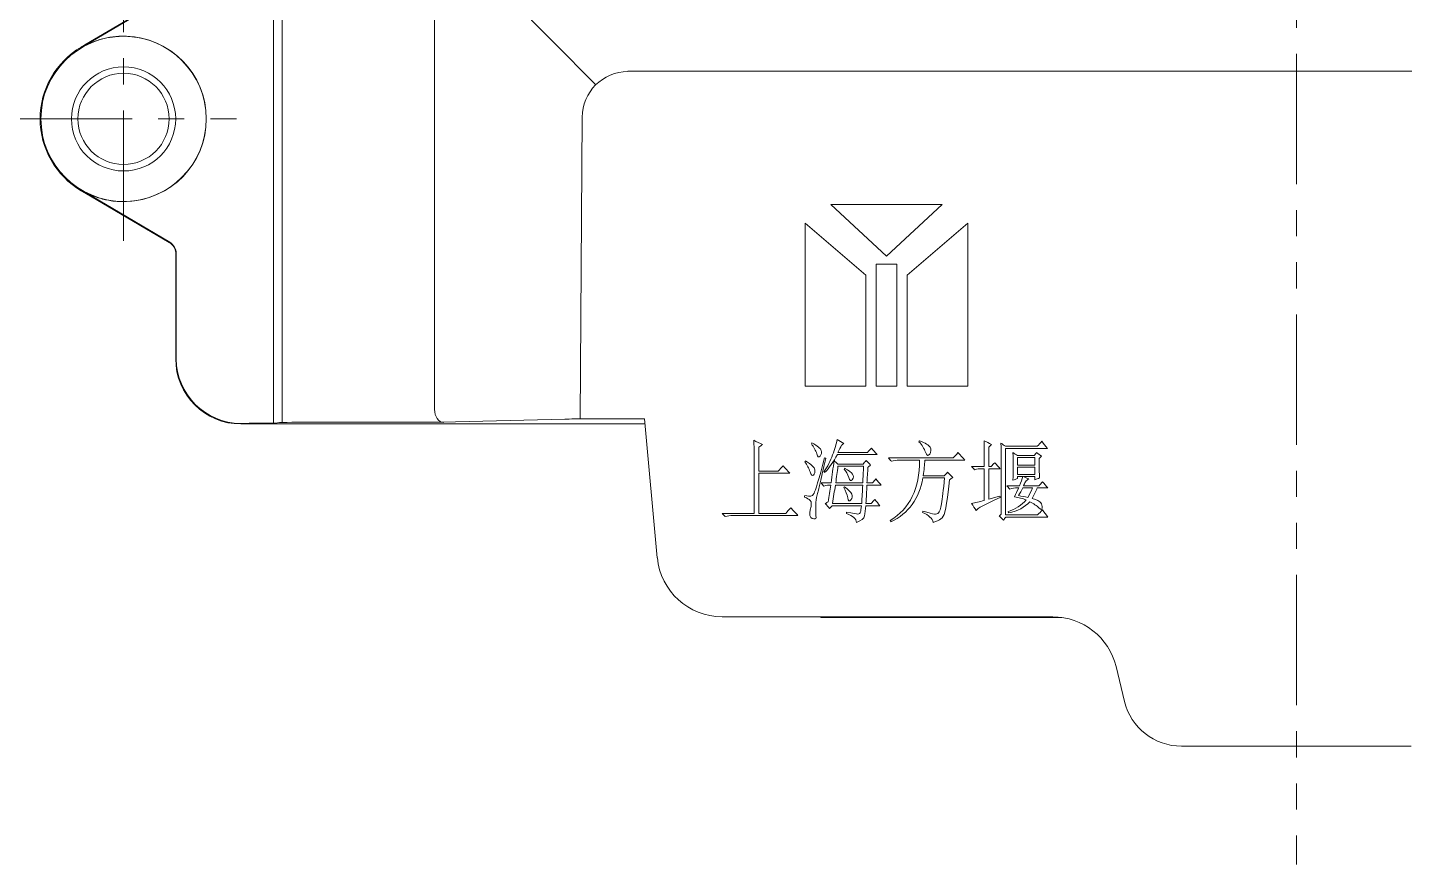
# Model space of a CAD drawing. Extents: x 2195 to 3022, y 1317 to 1901.
# Drawn here: x 2323.7 to 2429.4, y 1523.9 to 1588.1 of the extents above; entities that cross this region are included whole.
import ezdxf

# ---------------------------------------------------------------- set-up
doc = ezdxf.new("R2010")
doc.units = 0
doc.linetypes.add('PHANTOM', pattern=[20, 10, -2, 2, -2, 2, -2])
doc.layers.get('0').update_dxf_attribs({"lineweight": 13})
doc.layers.add('1', color=7, linetype='Continuous', true_color=0xffffff)
doc.layers.add('171', color=7, linetype='Continuous', true_color=0xffffff)

msp = doc.modelspace()

# ---------------------------------------------------------------- linework, layer by layer
for centre, radius, start, end in [((2369.84, 1581.19), 3.54, 90.4143, 179.6616), ((2334.09, 1570.72), 1.07, 2.4706, 57.0185)]:
    msp.add_arc(centre, radius, start, end)
at = {"layer": '1', "linetype": 'Continuous', "lineweight": 13}
for p, q in [((2342.61, 1557.67), (2342.61, 1661.37)), ((2343.28, 1557.78), (2343.28, 1661.37)), ((2356.32, 1594.84), (2367.34, 1583.7)), ((2369.82, 1584.74), (2472.41, 1584.74)), ((2324.71, 1581.09), (2324.77, 1581.09)), ((2366.3, 1581.21), (2366.16, 1558.06)), ((2334.67, 1571.62), (2328.16, 1575.46)), ((2335.16, 1562.67), (2335.16, 1570.76)), ((2336.58, 1559.13), (2336.61, 1559.16)), ((2340.11, 1557.72), (2340.74, 1557.72)), ((2342.74, 1557.73), (2343.08, 1557.78)), ((2346.07, 1557.8), (2355.59, 1557.8)), ((2355.54, 1557.81), (2364.97, 1558.04)), ((2371.09, 1558.07), (2369.68, 1558.07))]:
    msp.add_line(p, q, dxfattribs=at)
at = {"layer": '1', "linetype": 'Continuous', "lineweight": 18}
for p, q in [((2354.98, 1558.8), (2354.98, 1591.49)), ((2334.66, 1590.56), (2327.88, 1586.57)), ((2334.62, 1590.58), (2328.15, 1586.77)), ((2328.15, 1575.41), (2334.62, 1571.59)), ((2385.38, 1574.52), (2389.66, 1570.54)), ((2393.93, 1574.52), (2385.38, 1574.52)), ((2389.66, 1570.54), (2393.93, 1574.52)), ((2388.07, 1569.1), (2383.41, 1573.08)), ((2383.41, 1573.08), (2383.41, 1560.58)), ((2395.91, 1573.08), (2391.25, 1569.1)), ((2395.91, 1560.58), (2395.91, 1573.08)), ((2335.11, 1562.67), (2335.11, 1570.83)), ((2388.07, 1560.58), (2388.07, 1569.1)), ((2388.87, 1569.95), (2388.87, 1560.58)), ((2390.45, 1569.95), (2388.87, 1569.95)), ((2390.45, 1560.58), (2390.45, 1569.95)), ((2391.25, 1569.1), (2391.25, 1560.58)), ((2383.41, 1560.58), (2388.07, 1560.58)), ((2388.87, 1560.58), (2390.45, 1560.58)), ((2391.25, 1560.58), (2395.91, 1560.58)), ((2340.11, 1557.67), (2371.11, 1557.67)), ((2372.07, 1547.4), (2371.08, 1558.06)), ((2377.05, 1542.87), (2402.41, 1542.87)), ((2384.61, 1542.82), (2384.61, 1542.87)), ((2387.56, 1542.82), (2384.61, 1542.82)), ((2387.55, 1542.87), (2387.56, 1542.82)), ((2392.06, 1542.82), (2387.56, 1542.82)), ((2403.12, 1542.82), (2392.06, 1542.82)), ((2407.27, 1539.05), (2407.92, 1536.38)), ((2412.29, 1532.94), (2429.93, 1532.94))]:
    msp.add_line(p, q, dxfattribs=at)
for radius in [6.34, 4, 3.5]:
    msp.add_circle((2331.11, 1581.09), radius, dxfattribs=at)
for centre, radius, start, end in [((2331.11, 1581.09), 6.35, 271.9264, 88.0735), ((2331.11, 1581.09), 6.4, 120.5107, 239.4892), ((2340.11, 1562.67), 5, 180, 270), ((2377.05, 1547.87), 5, 185.3498, 270), ((2402.41, 1537.87), 5, 13.6678, 90), ((2412.29, 1537.44), 4.5, 193.6678, 270)]:
    msp.add_arc(centre, radius, start, end, dxfattribs=at)
at = {"layer": '1', "linetype": 'Continuous', "lineweight": 13}
msp.add_arc((2340.11, 1562.67), 4.95, 180, 270, dxfattribs=at)
at = {"layer": '1', "linetype": 'Continuous', "lineweight": 18}
for centre, major_axis, ratio, start_param, end_param in [((2334.12, 1570.73), (-0.868, -0.496), 0.999949, 2.715919, 3.660712), ((2355.68, 1558.79), (0.012, -1), 0.703573, 4.700943, 6.265903)]:
    msp.add_ellipse(centre, major_axis=major_axis, ratio=ratio, start_param=start_param, end_param=end_param, dxfattribs=at)
at = {"layer": '1', "linetype": 'Continuous', "lineweight": 13}
for centre, major_axis, ratio, start_param, end_param in [((2340.75, 1557.74), (-2, 0), 0.008727, 1.568252, 3.072838), ((2346.07, 1557.78), (-3, 0), 0.008727, 4.712389, 6.209603), ((2369.68, 1558.03), (-5, 0), 0.008729, 4.711065, 5.93619)]:
    msp.add_ellipse(centre, major_axis=major_axis, ratio=ratio, start_param=start_param, end_param=end_param, dxfattribs=at)
at = {"layer": '1', "linetype": 'Continuous', "lineweight": 18}
for points, knots in [([(2331.33, 1587.43), (2331.25, 1587.44), (2331.17, 1587.44), (2331.01, 1587.44), (2330.93, 1587.44), (2330.7, 1587.43), (2330.55, 1587.42), (2330.32, 1587.39), (2330.24, 1587.38), (2330.09, 1587.36), (2330.02, 1587.35), (2329.79, 1587.3), (2329.65, 1587.27), (2329.36, 1587.2), (2329.22, 1587.15), (2328.94, 1587.06), (2328.8, 1587.01), (2328.53, 1586.9), (2328.4, 1586.84), (2328.2, 1586.74), (2328.14, 1586.71), (2328.04, 1586.66), (2327.99, 1586.63), (2327.95, 1586.6), (2327.92, 1586.58), (2327.9, 1586.58), (2327.88, 1586.57)], [0, 0, 0, 0, 0.0625, 0.0625, 0.125, 0.125, 0.25, 0.25, 0.3125, 0.3125, 0.375, 0.375, 0.5, 0.5, 0.625, 0.625, 0.75, 0.75, 0.875, 0.875, 0.9375, 0.9375, 0.96875, 0.984375, 0.984375, 1, 1, 1, 1]), ([(2327.86, 1586.6), (2327.87, 1586.61), (2327.89, 1586.61), (2327.9, 1586.62), (2327.91, 1586.63), (2327.92, 1586.63), (2327.92, 1586.64), (2327.94, 1586.64), (2327.95, 1586.65), (2327.96, 1586.66), (2327.97, 1586.66), (2327.99, 1586.68), (2328.01, 1586.68), (2328.03, 1586.7), (2328.04, 1586.7), (2328.06, 1586.72), (2328.07, 1586.72), (2328.09, 1586.73), (2328.1, 1586.74), (2328.12, 1586.75), (2328.14, 1586.76), (2328.15, 1586.77)], [0, 0, 0, 0, 0.0625, 0.0625, 0.09375, 0.09375, 0.125, 0.125, 0.1875, 0.1875, 0.25, 0.25, 0.375, 0.375, 0.5, 0.5, 0.625, 0.625, 0.75, 0.75, 1, 1, 1, 1]), ([(2328.15, 1575.41), (2328.14, 1575.42), (2328.12, 1575.42), (2328.1, 1575.44), (2328.09, 1575.44), (2328.07, 1575.45), (2328.06, 1575.46), (2328.04, 1575.47), (2328.03, 1575.48), (2328.01, 1575.49), (2327.99, 1575.5), (2327.97, 1575.51), (2327.96, 1575.52), (2327.95, 1575.53), (2327.94, 1575.53), (2327.92, 1575.54), (2327.92, 1575.54), (2327.91, 1575.55), (2327.9, 1575.55), (2327.89, 1575.56), (2327.89, 1575.56), (2327.87, 1575.57), (2327.87, 1575.57), (2327.86, 1575.57)], [0, 0, 0, 0, 0.25, 0.25, 0.375, 0.375, 0.5, 0.5, 0.625, 0.625, 0.75, 0.75, 0.8125, 0.8125, 0.875, 0.875, 0.90625, 0.90625, 0.9375, 0.9375, 0.96875, 0.96875, 1, 1, 1, 1]), ([(2331.33, 1574.74), (2331.25, 1574.74), (2331.17, 1574.74), (2331.01, 1574.74), (2330.93, 1574.74), (2330.7, 1574.75), (2330.55, 1574.76), (2330.32, 1574.78), (2330.24, 1574.79), (2330.09, 1574.82), (2330.02, 1574.83), (2329.79, 1574.87), (2329.65, 1574.9), (2329.36, 1574.98), (2329.22, 1575.02), (2328.94, 1575.11), (2328.8, 1575.16), (2328.53, 1575.27), (2328.4, 1575.34), (2328.2, 1575.43), (2328.14, 1575.47), (2328.04, 1575.52), (2327.99, 1575.54), (2327.95, 1575.57), (2327.92, 1575.59), (2327.9, 1575.6), (2327.88, 1575.61)], [0, 0, 0, 0, 0.0625, 0.0625, 0.125, 0.125, 0.25, 0.25, 0.3125, 0.3125, 0.375, 0.375, 0.5, 0.5, 0.625, 0.625, 0.75, 0.75, 0.875, 0.875, 0.9375, 0.9375, 0.96875, 0.984375, 0.984375, 1, 1, 1, 1]), ([(2384.56, 1555.21), (2384.46, 1555.07), (2384.38, 1555.13), (2384.23, 1555.64), (2384.09, 1555.89), (2383.89, 1556.15)], [0, 0, 0, 0, 0.5, 0.5, 1, 1, 1, 1]), ([(2399.36, 1553.37), (2399.37, 1553.71), (2399.38, 1554.05), (2399.38, 1554.73), (2399.37, 1555.09), (2399.36, 1555.47)], [0, 0, 0, 0, 0.5, 0.5, 1, 1, 1, 1]), ([(2383.44, 1554.84), (2383.89, 1554.57), (2384.13, 1554.34), (2384.18, 1553.98), (2384.14, 1553.84), (2384.05, 1553.75)], [0, 0, 0, 0, 0.5, 0.5, 1, 1, 1, 1]), ([(2392.2, 1554.89), (2391.67, 1554.89), (2391.15, 1554.89), (2390.41, 1554.89), (2390.21, 1554.87), (2390.03, 1554.81)], [0, 0, 0, 0, 0.707741, 0.707741, 1, 1, 1, 1]), ([(2401.38, 1555.03), (2401.38, 1554.72), (2401.38, 1554.41), (2401.38, 1553.94), (2401.39, 1553.75), (2401.4, 1553.53)], [0, 0, 0, 0, 0.654054, 0.654054, 1, 1, 1, 1]), ([(2387.06, 1553.82), (2387.14, 1553.68), (2387.13, 1553.54), (2386.93, 1553.25), (2386.84, 1553.3), (2386.76, 1553.56)], [0, 0, 0, 0, 0.5, 0.5, 1, 1, 1, 1]), ([(2392.45, 1550.99), (2392.9, 1550.85), (2393.19, 1550.77), (2393.47, 1550.75), (2393.58, 1550.78), (2393.73, 1550.93), (2393.8, 1551.16), (2393.94, 1551.94), (2394.02, 1552.6), (2394.12, 1553.53)], [0, 0, 0, 0, 0.25, 0.25, 0.5, 0.5, 0.75, 0.75, 1, 1, 1, 1]), ([(2397.16, 1554.24), (2397.11, 1554.24), (2397.06, 1554.24), (2396.8, 1554.24), (2396.6, 1554.21), (2396.41, 1554.16)], [0, 0, 0, 0, 0.187408, 0.187408, 1, 1, 1, 1]), ([(2383.39, 1552.17), (2383.62, 1552.13), (2383.78, 1552.12), (2383.93, 1552.13), (2384.01, 1552.22), (2384.1, 1552.37)], [0, 0, 0, 0, 0.5, 0.5, 1, 1, 1, 1]), ([(2386.43, 1552.85), (2386.73, 1552.63), (2386.92, 1552.44), (2387.05, 1552.13), (2387.03, 1551.98), (2386.92, 1551.84)], [0, 0, 0, 0, 0.5, 0.5, 1, 1, 1, 1]), ([(2399.81, 1552.77), (2399.77, 1552.77), (2399.74, 1552.77), (2399.49, 1552.77), (2399.29, 1552.74), (2399.11, 1552.68)], [0, 0, 0, 0, 0.134796, 0.134796, 1, 1, 1, 1]), ([(2383.96, 1550.42), (2383.76, 1550.49), (2383.71, 1550.72), (2383.91, 1551.46), (2383.91, 1551.7), (2383.71, 1551.9), (2383.57, 1551.98), (2383.37, 1552.06)], [0, 0, 0, 0, 0.332622, 0.332622, 0.666311, 0.666311, 1, 1, 1, 1]), ([(2384.29, 1552.02), (2384.24, 1551.79), (2384.22, 1551.51), (2384.23, 1550.86), (2384.24, 1550.63), (2384.26, 1550.37), (2384.16, 1550.35), (2383.96, 1550.42)], [0, 0, 0, 0, 0.332219, 0.332219, 0.664439, 0.664439, 1, 1, 1, 1]), ([(2400.83, 1551.95), (2401.2, 1551.84), (2401.42, 1551.73), (2401.57, 1551.51), (2401.6, 1551.38), (2401.58, 1551.07), (2401.5, 1551.08), (2401.18, 1551.4), (2400.95, 1551.56), (2400.66, 1551.7)], [0, 0, 0, 0, 0.25, 0.25, 0.5, 0.5, 0.75, 0.75, 1, 1, 1, 1]), ([(2382.86, 1550.64), (2381.2, 1550.64), (2379.54, 1550.64), (2377.66, 1550.64), (2377.46, 1550.61), (2377.28, 1550.56)], [0, 0, 0, 0, 0.884879, 0.884879, 1, 1, 1, 1])]:
    msp.add_open_spline(points, degree=3, knots=knots, dxfattribs=at)
for points in [[(2379.5, 1555.39), (2379.5, 1555.71), (2379.49, 1556.06), (2379.47, 1556.42)], [(2379.47, 1556.42), (2379.7, 1556.31), (2379.92, 1556.2), (2380.15, 1556.1)], [(2385.52, 1555.3), (2385.7, 1555.76), (2385.81, 1556.15), (2385.86, 1556.48)], [(2385.86, 1556.48), (2386.03, 1556.38), (2386.21, 1556.28), (2386.38, 1556.18)], [(2379.5, 1550.8), (2379.5, 1552.33), (2379.5, 1553.86), (2379.5, 1555.39)], [(2380.15, 1556.1), (2380.05, 1556.02), (2379.96, 1555.95), (2379.87, 1555.88)], [(2379.87, 1555.88), (2379.87, 1555.27), (2379.87, 1554.66), (2379.87, 1554.05)], [(2383.89, 1556.15), (2383.91, 1556.18), (2383.92, 1556.2), (2383.94, 1556.23)], [(2383.94, 1556.23), (2384.37, 1555.98), (2384.61, 1555.78), (2384.65, 1555.63)], [(2384.65, 1555.63), (2384.69, 1555.49), (2384.66, 1555.34), (2384.56, 1555.21)], [(2386.21, 1556.04), (2386.13, 1555.88), (2386.03, 1555.7), (2385.93, 1555.49)], [(2385.93, 1555.49), (2386.69, 1555.49), (2387.45, 1555.49), (2388.2, 1555.49)], [(2386.38, 1556.18), (2386.33, 1556.13), (2386.27, 1556.09), (2386.21, 1556.04)], [(2388.2, 1555.49), (2388.3, 1555.6), (2388.4, 1555.71), (2388.5, 1555.82)], [(2388.5, 1555.82), (2388.65, 1555.66), (2388.79, 1555.49), (2388.93, 1555.33)], [(2392.15, 1556.31), (2392.16, 1556.34), (2392.18, 1556.37), (2392.2, 1556.39)], [(2392.65, 1555.51), (2392.55, 1555.79), (2392.38, 1556.06), (2392.15, 1556.31)], [(2392.2, 1556.39), (2392.63, 1556.21), (2392.9, 1556.04), (2393, 1555.88)], [(2392.97, 1555.36), (2392.85, 1555.18), (2392.75, 1555.23), (2392.65, 1555.51)], [(2393, 1555.88), (2393.1, 1555.71), (2393.09, 1555.54), (2392.97, 1555.36)], [(2394.77, 1555.06), (2394.89, 1555.19), (2395.02, 1555.33), (2395.14, 1555.47)], [(2395.14, 1555.47), (2395.32, 1555.28), (2395.49, 1555.09), (2395.67, 1554.89)], [(2397.16, 1555.52), (2397.16, 1555.74), (2397.16, 1556.03), (2397.14, 1556.39)], [(2397.14, 1556.39), (2397.33, 1556.3), (2397.52, 1556.2), (2397.71, 1556.1)], [(2397.16, 1554.4), (2397.16, 1554.78), (2397.16, 1555.15), (2397.16, 1555.52)], [(2397.71, 1556.1), (2397.65, 1556.03), (2397.58, 1555.97), (2397.51, 1555.9)], [(2397.51, 1555.9), (2397.51, 1555.4), (2397.51, 1554.9), (2397.51, 1554.4)], [(2398.44, 1556.2), (2398.55, 1556.12), (2398.67, 1556.04), (2398.78, 1555.96)], [(2398.46, 1555.14), (2398.46, 1555.47), (2398.45, 1555.82), (2398.44, 1556.2)], [(2398.78, 1555.96), (2399.6, 1555.96), (2400.41, 1555.96), (2401.23, 1555.96)], [(2398.78, 1555.8), (2398.78, 1554.09), (2398.78, 1552.39), (2398.78, 1550.69)], [(2402, 1555.8), (2400.93, 1555.8), (2399.86, 1555.8), (2398.78, 1555.8)], [(2399.36, 1555.47), (2399.47, 1555.39), (2399.59, 1555.32), (2399.71, 1555.25)], [(2401, 1555.25), (2401.06, 1555.33), (2401.12, 1555.41), (2401.18, 1555.49)], [(2401.18, 1555.49), (2401.3, 1555.39), (2401.43, 1555.29), (2401.55, 1555.2)], [(2401.23, 1555.96), (2401.35, 1556.09), (2401.46, 1556.21), (2401.58, 1556.34)], [(2401.58, 1556.34), (2401.72, 1556.16), (2401.86, 1555.98), (2402, 1555.8)], [(2381.34, 1554.05), (2381.47, 1554.19), (2381.59, 1554.32), (2381.72, 1554.46)], [(2381.72, 1554.46), (2381.89, 1554.27), (2382.07, 1554.08), (2382.24, 1553.89)], [(2383.39, 1554.76), (2383.41, 1554.78), (2383.42, 1554.81), (2383.44, 1554.84)], [(2383.79, 1554.01), (2383.71, 1554.27), (2383.57, 1554.52), (2383.39, 1554.76)], [(2384.1, 1552.37), (2384.19, 1552.53), (2384.46, 1553.42), (2384.91, 1555.06)], [(2385.01, 1555.03), (2384.58, 1553.25), (2384.34, 1552.24), (2384.29, 1552.02)], [(2384.86, 1553.99), (2385.13, 1554.41), (2385.35, 1554.85), (2385.52, 1555.3)], [(2385.89, 1555.33), (2385.59, 1554.77), (2385.26, 1554.3), (2384.91, 1553.94)], [(2384.91, 1555.06), (2384.95, 1555.05), (2384.98, 1555.04), (2385.01, 1555.03)], [(2385.41, 1553.15), (2385.49, 1553.72), (2385.56, 1554.29), (2385.63, 1554.87)], [(2385.63, 1554.87), (2385.73, 1554.78), (2385.83, 1554.69), (2385.93, 1554.59)], [(2385.93, 1554.43), (2385.88, 1554), (2385.82, 1553.58), (2385.76, 1553.15)], [(2388.93, 1555.33), (2387.91, 1555.33), (2386.9, 1555.33), (2385.89, 1555.33)], [(2385.93, 1554.59), (2386.57, 1554.59), (2387.22, 1554.59), (2387.86, 1554.59)], [(2387.9, 1554.43), (2387.25, 1554.43), (2386.59, 1554.43), (2385.93, 1554.43)], [(2386.41, 1554.21), (2386.42, 1554.24), (2386.43, 1554.27), (2386.43, 1554.29)], [(2386.43, 1554.29), (2386.77, 1554.11), (2386.97, 1553.95), (2387.06, 1553.82)], [(2387.83, 1553.15), (2387.85, 1553.58), (2387.88, 1554), (2387.9, 1554.43)], [(2387.86, 1554.59), (2387.94, 1554.69), (2388.02, 1554.78), (2388.1, 1554.87)], [(2388.1, 1554.87), (2388.21, 1554.75), (2388.32, 1554.63), (2388.43, 1554.51)], [(2388.23, 1554.35), (2388.21, 1553.95), (2388.18, 1553.55), (2388.16, 1553.15)], [(2388.43, 1554.51), (2388.36, 1554.46), (2388.3, 1554.4), (2388.23, 1554.35)], [(2390.03, 1554.81), (2389.95, 1554.89), (2389.88, 1554.98), (2389.8, 1555.06)], [(2389.8, 1555.06), (2391.46, 1555.06), (2393.11, 1555.06), (2394.77, 1555.06)], [(2389.95, 1550.26), (2391.45, 1551.18), (2392.2, 1552.73), (2392.2, 1554.89)], [(2392.6, 1554.89), (2392.58, 1554.55), (2392.54, 1554.15), (2392.47, 1553.69)], [(2395.67, 1554.89), (2394.64, 1554.89), (2393.62, 1554.89), (2392.6, 1554.89)], [(2396.41, 1554.16), (2396.34, 1554.24), (2396.27, 1554.32), (2396.19, 1554.4)], [(2396.19, 1554.4), (2396.51, 1554.4), (2396.84, 1554.4), (2397.16, 1554.4)], [(2397.51, 1554.4), (2397.57, 1554.4), (2397.63, 1554.4), (2397.69, 1554.4)], [(2397.69, 1554.4), (2397.78, 1554.5), (2397.87, 1554.6), (2397.96, 1554.7)], [(2397.96, 1554.7), (2398.1, 1554.55), (2398.24, 1554.39), (2398.39, 1554.24)], [(2398.46, 1550.75), (2398.46, 1552.21), (2398.46, 1553.68), (2398.46, 1555.14)], [(2399.71, 1555.25), (2400.14, 1555.25), (2400.57, 1555.25), (2401, 1555.25)], [(2401.05, 1555.09), (2400.6, 1555.09), (2400.16, 1555.09), (2399.71, 1555.09)], [(2399.71, 1555.09), (2399.71, 1554.89), (2399.71, 1554.7), (2399.71, 1554.51)], [(2399.71, 1554.51), (2400.16, 1554.51), (2400.6, 1554.51), (2401.05, 1554.51)], [(2401.05, 1554.35), (2400.6, 1554.35), (2400.16, 1554.35), (2399.71, 1554.35)], [(2399.71, 1554.35), (2399.71, 1554.17), (2399.71, 1553.99), (2399.71, 1553.8)], [(2401.05, 1554.51), (2401.05, 1554.7), (2401.05, 1554.89), (2401.05, 1555.09)], [(2401.05, 1553.8), (2401.05, 1553.99), (2401.05, 1554.17), (2401.05, 1554.35)], [(2401.55, 1555.2), (2401.5, 1555.14), (2401.44, 1555.09), (2401.38, 1555.03)], [(2379.87, 1554.05), (2380.36, 1554.05), (2380.85, 1554.05), (2381.34, 1554.05)], [(2382.24, 1553.89), (2381.45, 1553.89), (2380.66, 1553.89), (2379.87, 1553.89)], [(2379.87, 1553.89), (2379.87, 1552.86), (2379.87, 1551.83), (2379.87, 1550.8)], [(2384.05, 1553.75), (2383.96, 1553.66), (2383.87, 1553.74), (2383.79, 1554.01)], [(2384.91, 1553.94), (2384.9, 1553.96), (2384.88, 1553.98), (2384.86, 1553.99)], [(2386.76, 1553.56), (2386.67, 1553.81), (2386.56, 1554.03), (2386.41, 1554.21)], [(2388.58, 1553.15), (2388.67, 1553.25), (2388.76, 1553.35), (2388.85, 1553.45)], [(2388.85, 1553.45), (2388.99, 1553.29), (2389.12, 1553.14), (2389.25, 1552.98)], [(2392.45, 1553.53), (2392.16, 1551.95), (2391.35, 1550.82), (2390, 1550.15)], [(2394.12, 1553.53), (2393.56, 1553.53), (2393, 1553.53), (2392.45, 1553.53)], [(2392.47, 1553.69), (2393.01, 1553.69), (2393.55, 1553.69), (2394.09, 1553.69)], [(2394.09, 1553.69), (2394.18, 1553.78), (2394.26, 1553.88), (2394.34, 1553.97)], [(2394.49, 1553.39), (2394.33, 1551.99), (2394.21, 1551.17), (2394.14, 1550.91)], [(2394.34, 1553.97), (2394.48, 1553.83), (2394.61, 1553.69), (2394.74, 1553.56)], [(2394.74, 1553.56), (2394.66, 1553.5), (2394.58, 1553.45), (2394.49, 1553.39)], [(2397.16, 1551.81), (2397.16, 1552.62), (2397.16, 1553.43), (2397.16, 1554.24)], [(2398.39, 1554.24), (2398.09, 1554.24), (2397.8, 1554.24), (2397.51, 1554.24)], [(2397.51, 1554.24), (2397.51, 1553.46), (2397.51, 1552.68), (2397.51, 1551.89)], [(2399.71, 1553.48), (2399.59, 1553.44), (2399.47, 1553.4), (2399.36, 1553.37)], [(2399.71, 1553.8), (2400.16, 1553.8), (2400.6, 1553.8), (2401.05, 1553.8)], [(2399.71, 1553.64), (2399.71, 1553.59), (2399.71, 1553.53), (2399.71, 1553.48)], [(2400.11, 1553.64), (2399.97, 1553.64), (2399.84, 1553.64), (2399.71, 1553.64)], [(2399.86, 1552.93), (2399.97, 1553.2), (2400.06, 1553.44), (2400.11, 1553.64)], [(2401.05, 1553.64), (2400.76, 1553.64), (2400.47, 1553.64), (2400.18, 1553.64)], [(2400.18, 1553.64), (2400.31, 1553.58), (2400.45, 1553.51), (2400.58, 1553.45)], [(2400.33, 1553.24), (2400.26, 1553.14), (2400.21, 1553.04), (2400.18, 1552.93)], [(2400.58, 1553.45), (2400.48, 1553.41), (2400.4, 1553.34), (2400.33, 1553.24)], [(2401.05, 1553.39), (2401.05, 1553.48), (2401.05, 1553.56), (2401.05, 1553.64)], [(2401.4, 1553.53), (2401.29, 1553.48), (2401.17, 1553.44), (2401.05, 1553.39)], [(2401.35, 1552.93), (2401.44, 1553.03), (2401.54, 1553.13), (2401.63, 1553.23)], [(2401.63, 1553.23), (2401.77, 1553.08), (2401.91, 1552.92), (2402.05, 1552.77)], [(2384.86, 1552.9), (2384.79, 1552.98), (2384.71, 1553.07), (2384.64, 1553.15)], [(2384.64, 1553.15), (2384.9, 1553.15), (2385.15, 1553.15), (2385.41, 1553.15)], [(2385.39, 1552.98), (2385.22, 1552.98), (2385.04, 1552.96), (2384.86, 1552.9)], [(2385.19, 1551.7), (2385.25, 1552.13), (2385.32, 1552.56), (2385.39, 1552.98)], [(2385.74, 1552.98), (2385.66, 1552.51), (2385.59, 1552.04), (2385.51, 1551.57)], [(2387.83, 1552.98), (2387.13, 1552.98), (2386.43, 1552.98), (2385.74, 1552.98)], [(2385.76, 1553.15), (2386.45, 1553.15), (2387.14, 1553.15), (2387.83, 1553.15)], [(2386.38, 1552.79), (2386.4, 1552.81), (2386.42, 1552.83), (2386.43, 1552.85)], [(2386.68, 1552), (2386.63, 1552.26), (2386.53, 1552.52), (2386.38, 1552.79)], [(2387.76, 1551.57), (2387.78, 1552.04), (2387.81, 1552.51), (2387.83, 1552.98)], [(2388.16, 1552.98), (2388.13, 1552.51), (2388.11, 1552.04), (2388.08, 1551.57)], [(2388.16, 1553.15), (2388.3, 1553.15), (2388.44, 1553.15), (2388.58, 1553.15)], [(2389.25, 1552.98), (2388.89, 1552.98), (2388.52, 1552.98), (2388.16, 1552.98)], [(2399.11, 1552.68), (2399.03, 1552.77), (2398.96, 1552.85), (2398.88, 1552.93)], [(2398.88, 1552.93), (2399.21, 1552.93), (2399.53, 1552.93), (2399.86, 1552.93)], [(2399.48, 1552.08), (2399.58, 1552.3), (2399.69, 1552.53), (2399.81, 1552.77)], [(2400.13, 1552.77), (2400.01, 1552.57), (2399.9, 1552.37), (2399.78, 1552.17)], [(2400.86, 1552.77), (2400.61, 1552.77), (2400.37, 1552.77), (2400.13, 1552.77)], [(2400.18, 1552.93), (2400.57, 1552.93), (2400.96, 1552.93), (2401.35, 1552.93)], [(2400.51, 1552.03), (2400.64, 1552.25), (2400.75, 1552.49), (2400.86, 1552.77)], [(2401.23, 1552.77), (2401.11, 1552.49), (2400.98, 1552.22), (2400.83, 1551.95)], [(2402.05, 1552.77), (2401.78, 1552.77), (2401.5, 1552.77), (2401.23, 1552.77)], [(2381.92, 1550.8), (2382.05, 1550.95), (2382.18, 1551.09), (2382.32, 1551.24)], [(2382.32, 1551.24), (2382.5, 1551.04), (2382.68, 1550.84), (2382.86, 1550.64)], [(2383.37, 1552.06), (2383.37, 1552.09), (2383.38, 1552.13), (2383.39, 1552.17)], [(2384.96, 1551.57), (2385.04, 1551.61), (2385.11, 1551.66), (2385.19, 1551.7)], [(2385.29, 1551.18), (2385.18, 1551.31), (2385.07, 1551.44), (2384.96, 1551.57)], [(2385.49, 1551.4), (2385.42, 1551.33), (2385.35, 1551.26), (2385.29, 1551.18)], [(2387.73, 1551.4), (2386.98, 1551.4), (2386.23, 1551.4), (2385.49, 1551.4)], [(2385.51, 1551.57), (2386.26, 1551.57), (2387.01, 1551.57), (2387.76, 1551.57)], [(2386.92, 1551.84), (2386.81, 1551.69), (2386.73, 1551.75), (2386.68, 1552)], [(2387.66, 1550.91), (2387.69, 1551), (2387.71, 1551.17), (2387.73, 1551.4)], [(2388.08, 1551.4), (2388.05, 1551.09), (2388.01, 1550.83), (2387.98, 1550.62)], [(2388.08, 1551.57), (2388.21, 1551.57), (2388.35, 1551.57), (2388.48, 1551.57)], [(2389.15, 1551.4), (2388.8, 1551.4), (2388.44, 1551.4), (2388.08, 1551.4)], [(2388.48, 1551.57), (2388.57, 1551.67), (2388.66, 1551.77), (2388.75, 1551.87)], [(2388.75, 1551.87), (2388.89, 1551.71), (2389.02, 1551.56), (2389.15, 1551.4)], [(2396.19, 1551.57), (2396.46, 1551.62), (2396.78, 1551.7), (2397.16, 1551.81)], [(2396.54, 1551.02), (2396.42, 1551.2), (2396.31, 1551.38), (2396.19, 1551.57)], [(2398.39, 1552.03), (2397.2, 1551.52), (2396.59, 1551.18), (2396.54, 1551.02)], [(2397.51, 1551.89), (2397.79, 1551.98), (2398.08, 1552.06), (2398.36, 1552.14)], [(2398.36, 1552.14), (2398.37, 1552.1), (2398.38, 1552.07), (2398.39, 1552.03)], [(2398.98, 1550.94), (2399.57, 1551.14), (2400.03, 1551.44), (2400.38, 1551.84)], [(2400.66, 1551.7), (2400.26, 1551.27), (2399.72, 1550.98), (2399.03, 1550.86)], [(2400.38, 1551.84), (2400.1, 1551.95), (2399.8, 1552.03), (2399.48, 1552.08)], [(2399.78, 1552.17), (2400.03, 1552.13), (2400.27, 1552.08), (2400.51, 1552.03)], [(2377.28, 1550.56), (2377.2, 1550.64), (2377.13, 1550.72), (2377.05, 1550.8)], [(2377.05, 1550.8), (2377.87, 1550.8), (2378.68, 1550.8), (2379.5, 1550.8)], [(2379.87, 1550.8), (2380.55, 1550.8), (2381.24, 1550.8), (2381.92, 1550.8)], [(2386.58, 1550.8), (2386.58, 1550.84), (2386.58, 1550.87), (2386.58, 1550.91)], [(2386.58, 1550.91), (2387.07, 1550.8), (2387.36, 1550.75), (2387.46, 1550.76)], [(2387.36, 1550.12), (2387.34, 1550.39), (2387.08, 1550.62), (2386.58, 1550.8)], [(2387.98, 1550.62), (2387.95, 1550.42), (2387.74, 1550.25), (2387.36, 1550.12)], [(2387.46, 1550.76), (2387.56, 1550.77), (2387.62, 1550.82), (2387.66, 1550.91)], [(2390, 1550.15), (2389.99, 1550.18), (2389.97, 1550.22), (2389.95, 1550.26)], [(2392.42, 1550.88), (2392.43, 1550.92), (2392.44, 1550.96), (2392.45, 1550.99)], [(2393.24, 1550.12), (2393.18, 1550.41), (2392.9, 1550.67), (2392.42, 1550.88)], [(2393.83, 1550.38), (2393.69, 1550.28), (2393.49, 1550.19), (2393.24, 1550.12)], [(2394.14, 1550.91), (2394.08, 1550.66), (2393.97, 1550.48), (2393.83, 1550.38)], [(2398.31, 1550.61), (2398.36, 1550.66), (2398.41, 1550.7), (2398.46, 1550.75)], [(2398.63, 1550.28), (2398.53, 1550.39), (2398.42, 1550.5), (2398.31, 1550.61)], [(2398.81, 1550.53), (2398.75, 1550.45), (2398.69, 1550.37), (2398.63, 1550.28)], [(2398.78, 1550.69), (2399.61, 1550.69), (2400.43, 1550.69), (2401.25, 1550.69)], [(2402.05, 1550.53), (2400.97, 1550.53), (2399.89, 1550.53), (2398.81, 1550.53)], [(2399.03, 1550.86), (2399.02, 1550.88), (2399, 1550.91), (2398.98, 1550.94)], [(2401.25, 1550.69), (2401.38, 1550.82), (2401.5, 1550.95), (2401.63, 1551.08)], [(2401.63, 1551.08), (2401.77, 1550.89), (2401.91, 1550.71), (2402.05, 1550.53)]]:
    msp.add_open_spline(points, degree=3, dxfattribs=at)
at = {"layer": '171', "color": 1, "linetype": 'PHANTOM', "lineweight": 5}
for p, q in [((2421.11, 1686.08), (2421.11, 1523.86)), ((2331.11, 1571.74), (2331.11, 1590.43)), ((2321.77, 1581.09), (2340.46, 1581.09))]:
    msp.add_line(p, q, dxfattribs=at)

doc.saveas('drawing.dxf')
